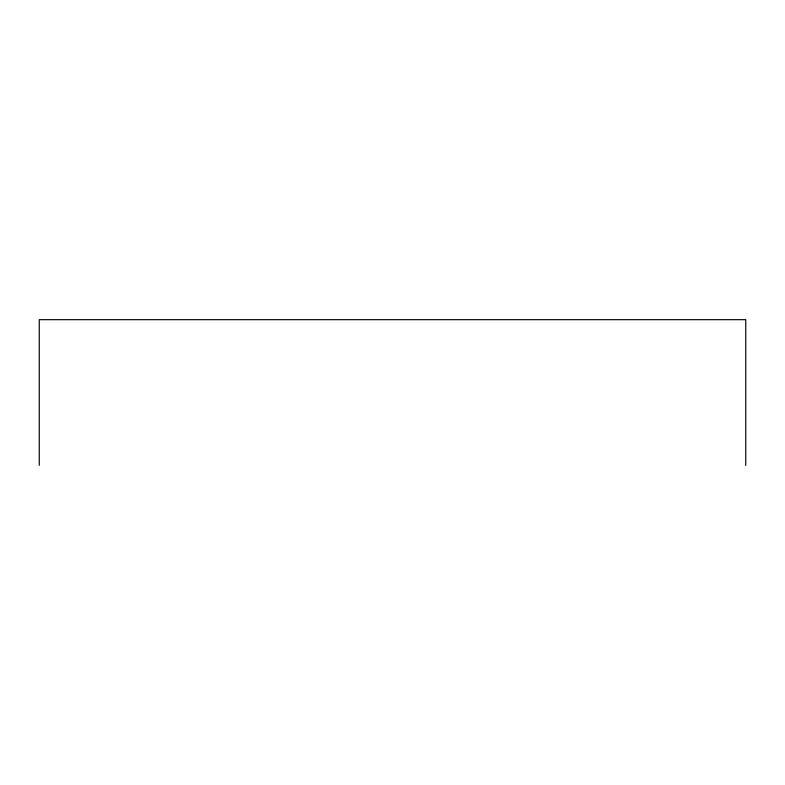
<?xml version="1.0" encoding="UTF-8"?>
<svg xmlns="http://www.w3.org/2000/svg" width="785" height="785" viewBox="0 0 785 785"><rect width="100%" height="100%" fill="white"/><g stroke="black" fill="none" stroke-linecap="round" stroke-linejoin="round"><path stroke-width="1.18" d="M745.75 465.328L745.75 319.672L39.25 319.672L39.25 465.328"/></g></svg>
